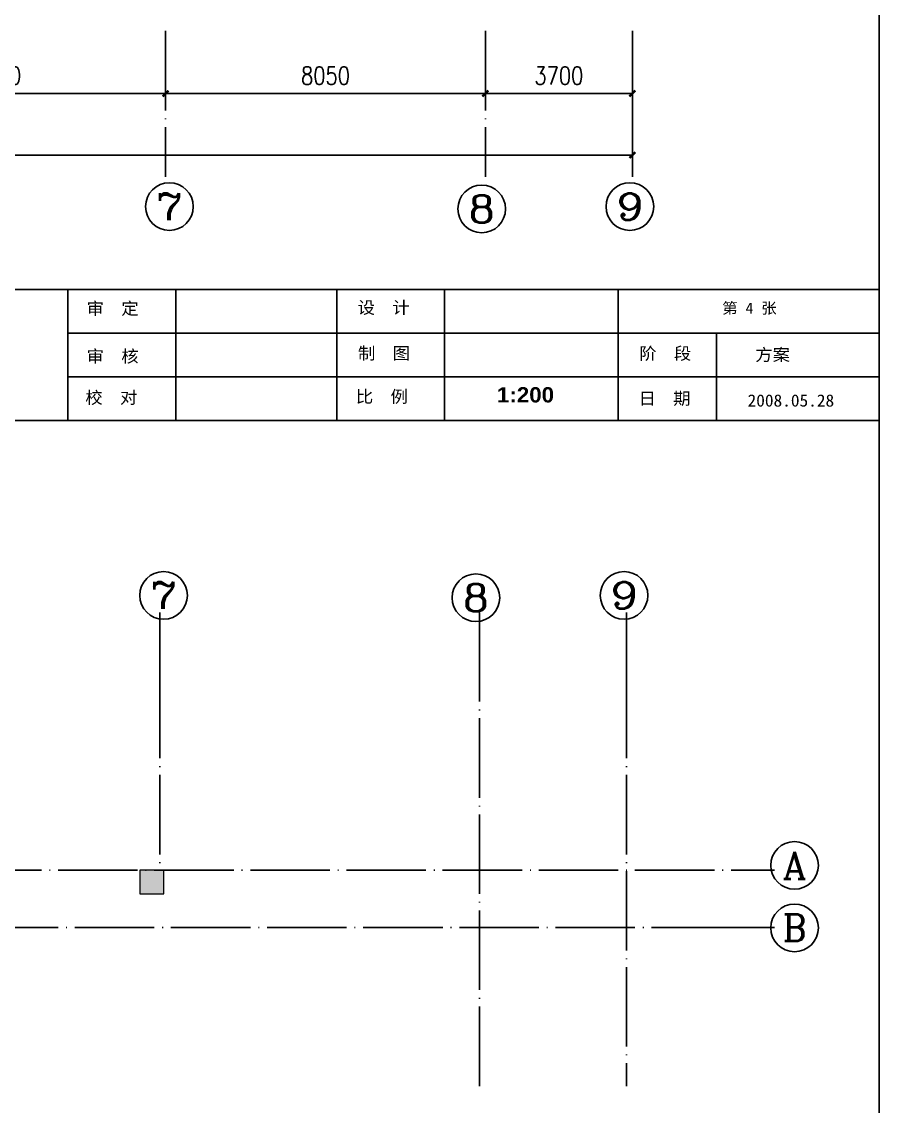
# Model space of a CAD drawing. Extents: x 1487452 to 1619693, y 165319 to 350168.
# Drawn here: x 1598103 to 1619693, y 252088 to 279401 of the extents above; entities that cross this region are included whole.
import ezdxf
from ezdxf.enums import TextEntityAlignment as Align

# ---------------------------------------------------------------- set-up
doc = ezdxf.new("R2010")
doc.units = 0
doc.header["$LTSCALE"] = 1000
doc.header["$MEASUREMENT"] = 0
doc.linetypes.add('DOTE', pattern=[2.42, 2, -0.2, 0.02, -0.2])
doc.layers.get('0').update_dxf_attribs({"linetype": 'CONTINUOUS'})
doc.layers.get('Defpoints').update_dxf_attribs({"linetype": 'CONTINUOUS'})
for name, color, linetype in [('AXIS', 3, 'CONTINUOUS'), ('AXIS_TEXT', 7, 'CONTINUOUS'), ('DOTE', 1, 'DOTE')]:
    doc.layers.add(name, color=color, linetype=linetype)
doc.styles.add('_TCH_AXIS', font='COMPLEX', dxfattribs={"bigfont": 'GBCBIG'})
doc.styles.add('DIM_FONT', font='SIMPLEX.shx', dxfattribs={"width": 0.8})
doc.styles.add('SANSSERIFBOLD', font='sasb____.pfb')
doc.styles.add('黑体', font='SIMHEI.TTF')
doc.dimstyles.new('DIMN150', dxfattribs={"dimscale": 1.5, "dimtxt": 300, "dimasz": 100, "dimexe": 250, "dimexo": 300, "dimgap": 150, "dimtad": 1, "dimdec": 0, "dimzin": 0, "dimdsep": 46, "dimtxsty": 'DIM_FONT', "dimblk": 'ARCHTICK', "dimcen": 0.09, "dimclrt": 7, "dimazin": 2, "dimtfac": 1, "dimtdec": 0, "dimtix": 1, "dimtmove": 2, "dimatfit": 3, "dimldrblk": 'ARCHTICK', "dimfxl": 1, "dimtolj": 1, "dimtzin": 0, "dimarcsym": 0})

# ---------------------------------------------------------------- blocks, each defined once
blk = doc.blocks.new('_ArchTick')
at = {"color": 0, "linetype": 'ByBlock', "const_width": 0.4}
blk.add_lwpolyline([(-0.5, -0.5), (0.5, 0.5)], dxfattribs=at)
blk = doc.blocks.new('*D142')
at = {"layer": 'AXIS', "color": 0, "linetype": 'Continuous', "lineweight": -2, "transparency": 16777216}
for p, q in [((1593226, 278717), (1593226, 277216)), ((1601726, 278717), (1601726, 277216)), ((1593226, 277591), (1601726, 277591))]:
    blk.add_line(p, q, dxfattribs=at)
at = {"layer": 'Defpoints', "color": 0, "linetype": 'Continuous', "transparency": 16777216}
for p in [(1593226, 279167), (1601726, 279167), (1601726, 277591)]:
    blk.add_point(p, dxfattribs=at)
at = {"layer": 'AXIS', "color": 0, "linetype": 'Continuous', "lineweight": -2, "transparency": 16777216, "xscale": 150, "yscale": 150, "zscale": 150, "rotation": 180}
blk.add_blockref('_ArchTick', (1593226, 277591), dxfattribs=at)
at = {"layer": 'AXIS', "color": 0, "linetype": 'Continuous', "lineweight": -2, "transparency": 16777216, "xscale": 150, "yscale": 150, "zscale": 150}
blk.add_blockref('_ArchTick', (1601726, 277591), dxfattribs=at)
at = {"layer": 'AXIS', "color": 2, "linetype": 'Continuous', "transparency": 16777216, "insert": (1597476, 278041), "char_height": 450, "attachment_point": 5, "style": 'DIM_FONT'}
blk.add_mtext('\\A1;8500', dxfattribs=at)
blk = doc.blocks.new('*D143')
at = {"layer": 'AXIS', "color": 0, "linetype": 'Continuous', "lineweight": -2, "transparency": 16777216}
for p, q in [((1601726, 278717), (1601726, 277216)), ((1609776, 278717), (1609776, 277216)), ((1601726, 277591), (1609776, 277591))]:
    blk.add_line(p, q, dxfattribs=at)
at = {"layer": 'Defpoints', "color": 0, "linetype": 'Continuous', "transparency": 16777216}
for p in [(1601726, 279167), (1609776, 279167), (1609776, 277591)]:
    blk.add_point(p, dxfattribs=at)
at = {"layer": 'AXIS', "color": 0, "linetype": 'Continuous', "lineweight": -2, "transparency": 16777216, "xscale": 150, "yscale": 150, "zscale": 150, "rotation": 180}
blk.add_blockref('_ArchTick', (1601726, 277591), dxfattribs=at)
at = {"layer": 'AXIS', "color": 0, "linetype": 'Continuous', "lineweight": -2, "transparency": 16777216, "xscale": 150, "yscale": 150, "zscale": 150}
blk.add_blockref('_ArchTick', (1609776, 277591), dxfattribs=at)
at = {"layer": 'AXIS', "color": 2, "linetype": 'Continuous', "transparency": 16777216, "insert": (1605751, 278041), "char_height": 450, "attachment_point": 5, "style": 'DIM_FONT'}
blk.add_mtext('\\A1;8050', dxfattribs=at)
blk = doc.blocks.new('*D144')
at = {"layer": 'AXIS', "color": 0, "linetype": 'Continuous', "lineweight": -2, "transparency": 16777216}
for p, q in [((1609776, 278717), (1609776, 277216)), ((1613476, 278717), (1613476, 277216)), ((1609776, 277591), (1613476, 277591))]:
    blk.add_line(p, q, dxfattribs=at)
at = {"layer": 'Defpoints', "color": 0, "linetype": 'Continuous', "transparency": 16777216}
for p in [(1609776, 279167), (1613476, 279167), (1613476, 277591)]:
    blk.add_point(p, dxfattribs=at)
at = {"layer": 'AXIS', "color": 0, "linetype": 'Continuous', "lineweight": -2, "transparency": 16777216, "xscale": 150, "yscale": 150, "zscale": 150, "rotation": 180}
blk.add_blockref('_ArchTick', (1609776, 277591), dxfattribs=at)
at = {"layer": 'AXIS', "color": 0, "linetype": 'Continuous', "lineweight": -2, "transparency": 16777216, "xscale": 150, "yscale": 150, "zscale": 150}
blk.add_blockref('_ArchTick', (1613476, 277591), dxfattribs=at)
at = {"layer": 'AXIS', "color": 2, "linetype": 'Continuous', "transparency": 16777216, "insert": (1611626, 278041), "char_height": 450, "attachment_point": 5, "style": 'DIM_FONT'}
blk.add_mtext('\\A1;3700', dxfattribs=at)
blk = doc.blocks.new('*D145')
at = {"layer": 'AXIS', "color": 0, "linetype": 'Continuous', "lineweight": -2, "transparency": 16777216}
for p, q in [((1569326, 278717), (1569326, 275668)), ((1613476, 278717), (1613476, 275668)), ((1613476, 276043), (1569326, 276043))]:
    blk.add_line(p, q, dxfattribs=at)
at = {"layer": 'Defpoints', "color": 0, "linetype": 'Continuous', "transparency": 16777216}
for p in [(1569326, 279167), (1613476, 279167), (1569326, 276043)]:
    blk.add_point(p, dxfattribs=at)
at = {"layer": 'AXIS', "color": 0, "linetype": 'Continuous', "lineweight": -2, "transparency": 16777216, "xscale": 150, "yscale": 150, "zscale": 150, "rotation": 180}
blk.add_blockref('_ArchTick', (1569326, 276043), dxfattribs=at)
at = {"layer": 'AXIS', "color": 0, "linetype": 'Continuous', "lineweight": -2, "transparency": 16777216, "xscale": 150, "yscale": 150, "zscale": 150}
blk.add_blockref('_ArchTick', (1613476, 276043), dxfattribs=at)
at = {"layer": 'AXIS', "color": 2, "linetype": 'Continuous', "transparency": 16777216, "insert": (1591401, 276493), "char_height": 450, "attachment_point": 5, "style": 'DIM_FONT'}
blk.add_mtext('\\A1;44150', dxfattribs=at)

msp = doc.modelspace()

# ---------------------------------------------------------------- hatches: boundary and pattern name
at = {"lineweight": 13}
msp.add_hatch(color=256, dxfattribs=at).paths.add_polyline_path([(1601079.8, 257439.1), (1601679.8, 257439.1), (1601679.8, 258039.1), (1601079.8, 258039.1)])

# ---------------------------------------------------------------- linework, layer by layer
at = {"color": 7}
for p, q in [((1619692.7, 309763.5), (1619692.7, 269359.3)), ((1561972.5, 269359.3), (1619692.7, 269359.3)), ((1619692.7, 269359.3), (1619692.7, 228955.2))]:
    msp.add_line(p, q, dxfattribs=at)
at = {"color": 4}
for p, q in [((1561972.5, 272657.7), (1619692.7, 272657.7)), ((1599268.2, 272657.7), (1599268.2, 269359.3)), ((1601982.1, 272657.7), (1601982.1, 269359.3)), ((1606036.9, 272657.7), (1606036.9, 269359.3)), ((1608750.8, 272657.7), (1608750.8, 269359.3)), ((1613117.7, 272657.7), (1613117.7, 269359.3)), ((1599268.2, 271558.2), (1619692.7, 271558.2)), ((1615590.8, 271558.2), (1615590.8, 269359.3)), ((1599268.2, 270458.8), (1619692.7, 270458.8))]:
    msp.add_line(p, q, dxfattribs=at)
at = {"lineweight": 13}
for p, q in [((1601679.8, 258039.1), (1601079.8, 258039.1)), ((1601079.8, 258039.1), (1601079.8, 257439.1)), ((1601679.8, 257439.1), (1601679.8, 258039.1)), ((1601079.8, 257439.1), (1601679.8, 257439.1))]:
    msp.add_line(p, q, dxfattribs=at)
at = {"color": 7}
msp.add_lwpolyline([(1561972.5, 228955.2), (1561972.5, 269359.3), (1619692.7, 269359.3)], dxfattribs=at)
at = {"layer": 'AXIS', "linetype": 'Continuous'}
for p, q in [((1601579.8, 264521.7), (1601579.8, 262852.6)), ((1609629.8, 264521.7), (1609629.8, 262852.6)), ((1613329.8, 264521.7), (1613329.8, 262852.6)), ((1615961.4, 258039.1), (1617051.9, 258039.1)), ((1615961.4, 256589.1), (1617051.9, 256589.1))]:
    msp.add_line(p, q, dxfattribs=at)
for centre in [(1601820.6, 274745.1), (1613412.5, 274745.1), (1609683.3, 274686.9), (1601674.3, 264954.7), (1609536.9, 264896.5), (1613266.1, 264954.7), (1617558.6, 258155.8), (1617558.6, 256582.3)]:
    msp.add_circle(centre, 600, dxfattribs=at)
at = {"layer": 'DOTE', "color": 3, "linetype": 'DOTE'}
for p, q in [((1601726.2, 279167.3), (1601726.2, 275497.8)), ((1609776.2, 279167.3), (1609776.2, 275497.8)), ((1613476.2, 279167.3), (1613476.2, 275497.8))]:
    msp.add_line(p, q, dxfattribs=at)
at = {"layer": 'DOTE', "linetype": 'DOTE'}
for p, q in [((1601579.8, 262852.6), (1601579.8, 258039.1)), ((1609629.8, 252599.1), (1609629.8, 262852.6)), ((1613329.8, 262852.6), (1613329.8, 252599.1)), ((1582079.8, 258039.1), (1615961.4, 258039.1)), ((1615961.4, 256589.1), (1592879.8, 256589.1))]:
    msp.add_line(p, q, dxfattribs=at)

# ---------------------------------------------------------------- texts
at = {"color": 2, "width": 1.043383}
for s, height, style, p in [('审  定', 307.19, '黑体', (1599737, 271933.4)), ('设  计', 307.19, '黑体', (1606559.1, 271956.4)), ('第 4 张', 276.47, '黑体', (1615735.8, 271968.1)), ('制  图', 307.19, '黑体', (1606569.5, 270806.5)), ('阶  段', 307.19, '黑体', (1613647.3, 270801.4)), ('审  核', 307.19, '黑体', (1599737, 270729.5)), ('方案', 307.19, '黑体', (1616571.4, 270768.7)), ('校  对', 307.19, '黑体', (1599705, 269689.9)), ('比  例', 307.19, '黑体', (1606515.1, 269715.7)), ('1:200', 385.77, 'SANSSERIFBOLD', (1610066.9, 269696.5)), ('日  期', 307.19, '黑体', (1613629.8, 269667.4)), ('2008.05.28', 307.19, '黑体', (1616376.3, 269616.8))]:
    msp.add_text(s, height=height, dxfattribs=dict(at, style=style)).set_placement(p, align=Align.BOTTOM_LEFT)
at = {"layer": 'AXIS_TEXT', "color": 2, "linetype": 'Continuous', "style": '_TCH_AXIS', "width": 1.5}
for s, p, p2 in [('7', (1601481.2, 274405.7), (1602160.1, 274405.7)), ('9', (1613073.1, 274405.7), (1613751.9, 274405.7)), ('8', (1609343.8, 274347.5), (1610022.7, 274347.5)), ('7', (1601334.9, 264615.3), (1602013.7, 264615.3)), ('8', (1609197.5, 264557.1), (1609876.3, 264557.1)), ('9', (1612926.7, 264615.3), (1613605.5, 264615.3))]:
    msp.add_text(s, height=678.8, dxfattribs=at).set_placement(p, p2, align=Align.FIT)
at = {"layer": 'AXIS_TEXT', "color": 2, "linetype": 'Continuous', "style": '_TCH_AXIS'}
for tag, width, p, p2 in [('A', 1.031197, (1617258.6, 257819.8), (1617858.6, 257819.8)), ('B', 1.091856, (1617258.6, 256246.3), (1617858.6, 256246.3))]:
    msp.add_attdef(tag, text='', height=678.8, dxfattribs=dict(at, width=width)).set_placement(p, p2, align=Align.FIT)

# ---------------------------------------------------------------- dimensions: what is measured, and where the dimension line sits
at = {"layer": 'AXIS', "linetype": 'Continuous'}
for base, p1, p2, picture, middle in [((1569326.2, 276042.5), (1613476.2, 279167.3), (1569326.2, 279167.3), '*D145', (1591401.2, 276492.5)), ((1601726.2, 277591.4), (1593226.2, 279167.3), (1601726.2, 279167.3), '*D142', (1597476.2, 278041.4)), ((1609776.2, 277591.4), (1601726.2, 279167.3), (1609776.2, 279167.3), '*D143', (1605751.2, 278041.4)), ((1613476.2, 277591.4), (1609776.2, 279167.3), (1613476.2, 279167.3), '*D144', (1611626.2, 278041.4))]:
    dim = msp.add_linear_dim(base=base, p1=p1, p2=p2, dimstyle='DIMN150', override={"dimclrt": 2}, dxfattribs=at)
    dim.commit()
    dim.dimension.update_dxf_attribs({"geometry": picture, "text_midpoint": middle})

doc.saveas('drawing.dxf')
